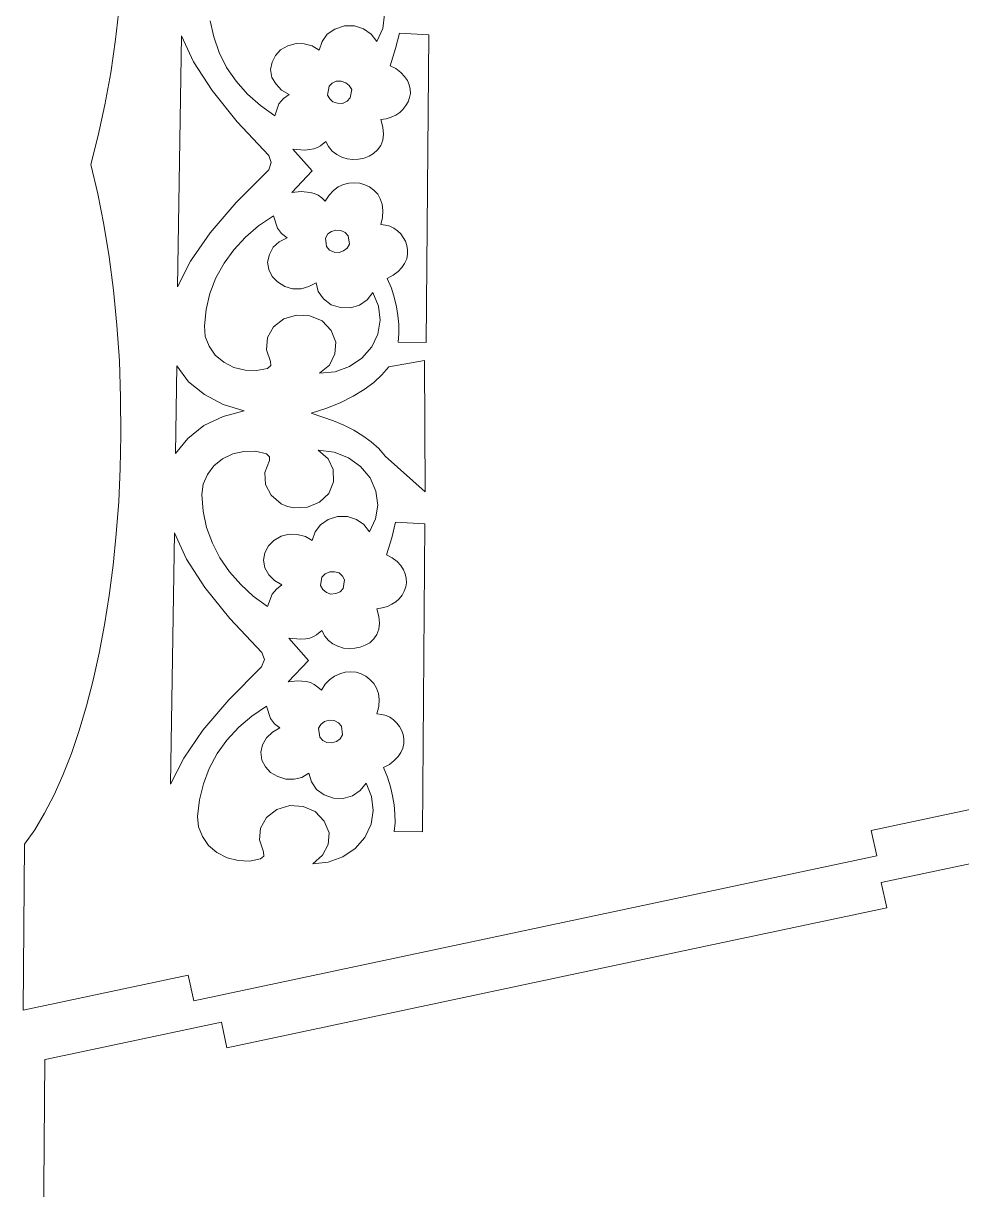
# Model space of a CAD drawing. Header units: inches. Extents: x -2.95 to 3.29, y -5.05 to 4.57.
# Drawn here: x 0.279 to 1.784, y 1.548 to 3.419 of the extents above; entities that cross this region are included whole.
import ezdxf

# ---------------------------------------------------------------- set-up
doc = ezdxf.new("R2010")
doc.units = ezdxf.units.IN
doc.header["$MEASUREMENT"] = 0
doc.layers.add('Katman 1', color=7, linetype='Continuous')

msp = doc.modelspace()

# ---------------------------------------------------------------- linework, layer by layer
at = {"layer": 'Katman 1', "color": 250, "lineweight": 9}
for points in [[(0.4269, 3.3931), (0.4269, 3.3931), (0.433, 3.4487), (0.433, 3.4487)], [(0.8584, 3.4328), (0.8584, 3.4328), (0.8555, 3.4107), (0.8555, 3.4107)], [(0.5845, 3.3975), (0.5845, 3.3975), (0.5787, 3.4227), (0.5787, 3.4227)], [(0.7788, 3.4096), (0.7788, 3.4096), (0.7665, 3.4017), (0.7665, 3.4017)], [(0.7942, 3.4151), (0.7942, 3.4151), (0.7788, 3.4096), (0.7788, 3.4096)], [(0.8103, 3.415), (0.8103, 3.415), (0.7942, 3.4151), (0.7942, 3.4151)], [(0.8246, 3.4099), (0.8246, 3.4099), (0.8103, 3.415), (0.8103, 3.415)], [(0.8368, 3.4014), (0.8368, 3.4014), (0.8246, 3.4099), (0.8246, 3.4099)], [(0.8555, 3.4107), (0.8555, 3.4107), (0.8458, 3.3895), (0.8458, 3.3895)], [(0.4191, 3.3396), (0.4191, 3.3396), (0.4269, 3.3931), (0.4269, 3.3931)], [(0.5264, 2.9962), (0.5264, 2.9962), (0.5327, 3.3986), (0.5327, 3.3986)], [(0.5327, 3.3986), (0.5327, 3.3986), (0.5519, 3.3571), (0.5519, 3.3571)], [(0.593, 3.3722), (0.593, 3.3722), (0.5845, 3.3975), (0.5845, 3.3975)], [(0.7167, 3.3866), (0.7167, 3.3866), (0.7033, 3.3829), (0.7033, 3.3829)], [(0.7296, 3.3858), (0.7296, 3.3858), (0.7167, 3.3866), (0.7167, 3.3866)], [(0.7584, 3.3898), (0.7584, 3.3898), (0.7537, 3.3759), (0.7537, 3.3759)], [(0.7665, 3.4017), (0.7665, 3.4017), (0.7584, 3.3898), (0.7584, 3.3898)], [(0.8458, 3.3895), (0.8458, 3.3895), (0.8368, 3.4014), (0.8368, 3.4014)], [(0.8823, 3.4032), (0.8823, 3.4032), (0.8762, 3.3784), (0.8762, 3.3784)], [(0.9292, 3.4007), (0.9292, 3.4007), (0.8823, 3.4032), (0.8823, 3.4032)], [(0.9253, 2.9069), (0.9253, 2.9069), (0.9292, 3.4007), (0.9292, 3.4007)], [(0.6051, 3.3483), (0.6051, 3.3483), (0.593, 3.3722), (0.593, 3.3722)], [(0.6917, 3.3764), (0.6917, 3.3764), (0.6833, 3.3673), (0.6833, 3.3673)], [(0.7033, 3.3829), (0.7033, 3.3829), (0.6917, 3.3764), (0.6917, 3.3764)], [(0.7422, 3.3826), (0.7422, 3.3826), (0.7296, 3.3858), (0.7296, 3.3858)], [(0.7537, 3.3759), (0.7537, 3.3759), (0.7422, 3.3826), (0.7422, 3.3826)], [(0.8762, 3.3784), (0.8762, 3.3784), (0.8676, 3.3508), (0.8676, 3.3508)], [(0.5519, 3.3571), (0.5519, 3.3571), (0.5817, 3.3114), (0.5817, 3.3114)], [(0.6779, 3.3565), (0.6779, 3.3565), (0.6754, 3.3446), (0.6754, 3.3446)], [(0.6833, 3.3673), (0.6833, 3.3673), (0.6779, 3.3565), (0.6779, 3.3565)], [(0.8676, 3.3508), (0.8676, 3.3508), (0.8767, 3.3462), (0.8767, 3.3462)], [(0.4097, 3.2879), (0.4097, 3.2879), (0.4191, 3.3396), (0.4191, 3.3396)], [(0.6203, 3.3262), (0.6203, 3.3262), (0.6051, 3.3483), (0.6051, 3.3483)], [(0.6754, 3.3446), (0.6754, 3.3446), (0.6777, 3.332), (0.6777, 3.332)], [(0.6777, 3.332), (0.6777, 3.332), (0.6843, 3.3211), (0.6843, 3.3211)], [(0.8767, 3.3462), (0.8767, 3.3462), (0.8846, 3.3402), (0.8846, 3.3402)], [(0.8846, 3.3402), (0.8846, 3.3402), (0.8905, 3.3338), (0.8905, 3.3338)], [(0.8905, 3.3338), (0.8905, 3.3338), (0.895, 3.3272), (0.895, 3.3272)], [(0.5817, 3.3114), (0.5817, 3.3114), (0.6219, 3.2611), (0.6219, 3.2611)], [(0.6383, 3.3053), (0.6383, 3.3053), (0.6203, 3.3262), (0.6203, 3.3262)], [(0.6843, 3.3211), (0.6843, 3.3211), (0.6933, 3.3116), (0.6933, 3.3116)], [(0.6933, 3.3116), (0.6933, 3.3116), (0.7052, 3.3048), (0.7052, 3.3048)], [(0.7671, 3.3036), (0.7671, 3.3036), (0.7693, 3.318), (0.7693, 3.318)], [(0.7693, 3.318), (0.7693, 3.318), (0.7743, 3.3229), (0.7743, 3.3229)], [(0.7743, 3.3229), (0.7743, 3.3229), (0.7809, 3.3259), (0.7809, 3.3259)], [(0.7809, 3.3259), (0.7809, 3.3259), (0.789, 3.3259), (0.789, 3.3259)], [(0.789, 3.3259), (0.789, 3.3259), (0.7963, 3.3237), (0.7963, 3.3237)], [(0.7963, 3.3237), (0.7963, 3.3237), (0.8019, 3.3191), (0.8019, 3.3191)], [(0.8019, 3.3191), (0.8019, 3.3191), (0.8057, 3.3128), (0.8057, 3.3128)], [(0.8057, 3.3128), (0.8057, 3.3128), (0.8035, 3.2995), (0.8035, 3.2995)], [(0.895, 3.3272), (0.895, 3.3272), (0.8978, 3.3205), (0.8978, 3.3205)], [(0.8978, 3.3205), (0.8978, 3.3205), (0.8995, 3.3135), (0.8995, 3.3135)], [(0.8995, 3.3135), (0.8995, 3.3135), (0.8998, 3.3064), (0.8998, 3.3064)], [(0.6595, 3.287), (0.6595, 3.287), (0.6383, 3.3053), (0.6383, 3.3053)], [(0.6964, 3.2982), (0.6964, 3.2982), (0.689, 3.2899), (0.689, 3.2899)], [(0.7052, 3.3048), (0.7052, 3.3048), (0.6964, 3.2982), (0.6964, 3.2982)], [(0.7706, 3.2977), (0.7706, 3.2977), (0.7671, 3.3036), (0.7671, 3.3036)], [(0.7754, 3.2928), (0.7754, 3.2928), (0.7706, 3.2977), (0.7706, 3.2977)], [(0.7831, 3.2906), (0.7831, 3.2906), (0.7754, 3.2928), (0.7754, 3.2928)], [(0.7982, 3.294), (0.7982, 3.294), (0.7911, 3.2905), (0.7911, 3.2905)], [(0.8035, 3.2995), (0.8035, 3.2995), (0.7982, 3.294), (0.7982, 3.294)], [(0.8962, 3.2929), (0.8962, 3.2929), (0.8926, 3.2869), (0.8926, 3.2869)], [(0.8987, 3.2998), (0.8987, 3.2998), (0.8962, 3.2929), (0.8962, 3.2929)], [(0.8998, 3.3064), (0.8998, 3.3064), (0.8987, 3.2998), (0.8987, 3.2998)], [(0.3991, 3.239), (0.3991, 3.239), (0.4097, 3.2879), (0.4097, 3.2879)], [(0.6822, 3.2707), (0.6822, 3.2707), (0.6595, 3.287), (0.6595, 3.287)], [(0.689, 3.2899), (0.689, 3.2899), (0.6822, 3.2707), (0.6822, 3.2707)], [(0.7911, 3.2905), (0.7911, 3.2905), (0.7831, 3.2906), (0.7831, 3.2906)], [(0.8828, 3.2758), (0.8828, 3.2758), (0.8764, 3.2717), (0.8764, 3.2717)], [(0.888, 3.2806), (0.888, 3.2806), (0.8828, 3.2758), (0.8828, 3.2758)], [(0.8926, 3.2869), (0.8926, 3.2869), (0.888, 3.2806), (0.888, 3.2806)], [(0.6219, 3.2611), (0.6219, 3.2611), (0.6729, 3.2071), (0.6729, 3.2071)], [(0.861, 3.2658), (0.861, 3.2658), (0.8522, 3.2645), (0.8522, 3.2645)], [(0.8522, 3.2645), (0.8522, 3.2645), (0.8556, 3.2522), (0.8556, 3.2522)], [(0.869, 3.2682), (0.869, 3.2682), (0.861, 3.2658), (0.861, 3.2658)], [(0.8764, 3.2717), (0.8764, 3.2717), (0.869, 3.2682), (0.869, 3.2682)], [(0.3872, 3.1922), (0.3872, 3.1922), (0.3991, 3.239), (0.3991, 3.239)], [(0.8566, 3.2413), (0.8566, 3.2413), (0.8554, 3.2315), (0.8554, 3.2315)], [(0.8556, 3.2522), (0.8556, 3.2522), (0.8566, 3.2413), (0.8566, 3.2413)], [(0.7507, 3.2198), (0.7507, 3.2198), (0.7447, 3.2174), (0.7447, 3.2174)], [(0.7556, 3.2226), (0.7556, 3.2226), (0.7507, 3.2198), (0.7507, 3.2198)], [(0.7641, 3.2295), (0.7641, 3.2295), (0.7556, 3.2226), (0.7556, 3.2226)], [(0.7686, 3.2211), (0.7686, 3.2211), (0.7641, 3.2295), (0.7641, 3.2295)], [(0.7745, 3.2136), (0.7745, 3.2136), (0.7686, 3.2211), (0.7686, 3.2211)], [(0.8522, 3.2232), (0.8522, 3.2232), (0.8473, 3.2162), (0.8473, 3.2162)], [(0.8554, 3.2315), (0.8554, 3.2315), (0.8522, 3.2232), (0.8522, 3.2232)], [(0.6729, 3.2071), (0.6729, 3.2071), (0.6767, 3.1955), (0.6767, 3.1955)], [(0.7304, 3.2157), (0.7304, 3.2157), (0.7111, 3.2173), (0.7111, 3.2173)], [(0.7111, 3.2173), (0.7111, 3.2173), (0.7424, 3.1821), (0.7424, 3.1821)], [(0.7381, 3.2164), (0.7381, 3.2164), (0.7304, 3.2157), (0.7304, 3.2157)], [(0.7447, 3.2174), (0.7447, 3.2174), (0.7381, 3.2164), (0.7381, 3.2164)], [(0.7817, 3.2083), (0.7817, 3.2083), (0.7745, 3.2136), (0.7745, 3.2136)], [(0.7898, 3.2044), (0.7898, 3.2044), (0.7817, 3.2083), (0.7817, 3.2083)], [(0.7985, 3.2015), (0.7985, 3.2015), (0.7898, 3.2044), (0.7898, 3.2044)], [(0.8076, 3.2004), (0.8076, 3.2004), (0.7985, 3.2015), (0.7985, 3.2015)], [(0.8167, 3.2011), (0.8167, 3.2011), (0.8076, 3.2004), (0.8076, 3.2004)], [(0.8255, 3.2027), (0.8255, 3.2027), (0.8167, 3.2011), (0.8167, 3.2011)], [(0.8335, 3.2059), (0.8335, 3.2059), (0.8255, 3.2027), (0.8255, 3.2027)], [(0.8409, 3.21), (0.8409, 3.21), (0.8335, 3.2059), (0.8335, 3.2059)], [(0.8473, 3.2162), (0.8473, 3.2162), (0.8409, 3.21), (0.8409, 3.21)], [(0.3984, 3.1452), (0.3984, 3.1452), (0.3872, 3.1922), (0.3872, 3.1922)], [(0.6727, 3.184), (0.6727, 3.184), (0.6202, 3.1316), (0.6202, 3.1316)], [(0.6767, 3.1955), (0.6767, 3.1955), (0.6727, 3.184), (0.6727, 3.184)], [(0.7424, 3.1821), (0.7424, 3.1821), (0.7099, 3.1473), (0.7099, 3.1473)], [(0.7926, 3.1603), (0.7926, 3.1603), (0.8013, 3.1627), (0.8013, 3.1627)], [(0.8013, 3.1627), (0.8013, 3.1627), (0.8101, 3.1633), (0.8101, 3.1633)], [(0.8101, 3.1633), (0.8101, 3.1633), (0.8189, 3.1626), (0.8189, 3.1626)], [(0.8189, 3.1626), (0.8189, 3.1626), (0.8269, 3.1601), (0.8269, 3.1601)], [(0.4081, 3.0961), (0.4081, 3.0961), (0.3984, 3.1452), (0.3984, 3.1452)], [(0.7099, 3.1473), (0.7099, 3.1473), (0.7249, 3.1489), (0.7249, 3.1489)], [(0.7249, 3.1489), (0.7249, 3.1489), (0.7389, 3.1478), (0.7389, 3.1478)], [(0.7389, 3.1478), (0.7389, 3.1478), (0.7456, 3.146), (0.7456, 3.146)], [(0.7456, 3.146), (0.7456, 3.146), (0.7519, 3.1431), (0.7519, 3.1431)], [(0.7519, 3.1431), (0.7519, 3.1431), (0.7578, 3.1389), (0.7578, 3.1389)], [(0.7633, 3.1339), (0.7633, 3.1339), (0.7694, 3.1434), (0.7694, 3.1434)], [(0.7694, 3.1434), (0.7694, 3.1434), (0.7764, 3.1506), (0.7764, 3.1506)], [(0.7764, 3.1506), (0.7764, 3.1506), (0.7842, 3.1565), (0.7842, 3.1565)], [(0.7842, 3.1565), (0.7842, 3.1565), (0.7926, 3.1603), (0.7926, 3.1603)], [(0.8269, 3.1601), (0.8269, 3.1601), (0.8345, 3.1565), (0.8345, 3.1565)], [(0.8345, 3.1565), (0.8345, 3.1565), (0.8412, 3.1512), (0.8412, 3.1512)], [(0.8412, 3.1512), (0.8412, 3.1512), (0.8474, 3.1448), (0.8474, 3.1448)], [(0.8474, 3.1448), (0.8474, 3.1448), (0.8515, 3.1375), (0.8515, 3.1375)], [(0.6202, 3.1316), (0.6202, 3.1316), (0.5785, 3.0826), (0.5785, 3.0826)], [(0.7578, 3.1389), (0.7578, 3.1389), (0.7633, 3.1339), (0.7633, 3.1339)], [(0.8515, 3.1375), (0.8515, 3.1375), (0.8546, 3.1287), (0.8546, 3.1287)], [(0.8546, 3.1287), (0.8546, 3.1287), (0.8559, 3.1189), (0.8559, 3.1189)], [(0.6801, 3.1101), (0.6801, 3.1101), (0.6563, 3.0942), (0.6563, 3.0942)], [(0.6867, 3.0904), (0.6867, 3.0904), (0.6801, 3.1101), (0.6801, 3.1101)], [(0.8551, 3.1077), (0.8551, 3.1077), (0.8523, 3.0962), (0.8523, 3.0962)], [(0.8559, 3.1189), (0.8559, 3.1189), (0.8551, 3.1077), (0.8551, 3.1077)], [(0.4168, 3.0443), (0.4168, 3.0443), (0.4081, 3.0961), (0.4081, 3.0961)], [(0.6563, 3.0942), (0.6563, 3.0942), (0.6351, 3.0761), (0.6351, 3.0761)], [(0.6929, 3.0817), (0.6929, 3.0817), (0.6867, 3.0904), (0.6867, 3.0904)], [(0.7805, 3.0872), (0.7805, 3.0872), (0.7734, 3.0852), (0.7734, 3.0852)], [(0.7885, 3.0868), (0.7885, 3.0868), (0.7805, 3.0872), (0.7805, 3.0872)], [(0.8523, 3.0962), (0.8523, 3.0962), (0.86, 3.095), (0.86, 3.095)], [(0.86, 3.095), (0.86, 3.095), (0.867, 3.0936), (0.867, 3.0936)], [(0.867, 3.0936), (0.867, 3.0936), (0.8733, 3.0904), (0.8733, 3.0904)], [(0.8733, 3.0904), (0.8733, 3.0904), (0.8791, 3.0861), (0.8791, 3.0861)], [(0.5785, 3.0826), (0.5785, 3.0826), (0.5473, 3.0376), (0.5473, 3.0376)], [(0.6351, 3.0761), (0.6351, 3.0761), (0.6168, 3.0556), (0.6168, 3.0556)], [(0.6798, 3.0597), (0.6798, 3.0597), (0.6893, 3.0684), (0.6893, 3.0684)], [(0.6893, 3.0684), (0.6893, 3.0684), (0.702, 3.0749), (0.702, 3.0749)], [(0.702, 3.0749), (0.702, 3.0749), (0.6929, 3.0817), (0.6929, 3.0817)], [(0.7675, 3.0811), (0.7675, 3.0811), (0.7639, 3.0744), (0.7639, 3.0744)], [(0.7639, 3.0744), (0.7639, 3.0744), (0.7652, 3.0611), (0.7652, 3.0611)], [(0.7734, 3.0852), (0.7734, 3.0852), (0.7675, 3.0811), (0.7675, 3.0811)], [(0.7951, 3.0836), (0.7951, 3.0836), (0.7885, 3.0868), (0.7885, 3.0868)], [(0.8, 3.0783), (0.8, 3.0783), (0.7951, 3.0836), (0.7951, 3.0836)], [(0.8023, 3.0647), (0.8023, 3.0647), (0.8, 3.0783), (0.8, 3.0783)], [(0.8791, 3.0861), (0.8791, 3.0861), (0.8844, 3.0812), (0.8844, 3.0812)], [(0.8844, 3.0812), (0.8844, 3.0812), (0.8885, 3.0756), (0.8885, 3.0756)], [(0.8885, 3.0756), (0.8885, 3.0756), (0.892, 3.0696), (0.892, 3.0696)], [(0.892, 3.0696), (0.892, 3.0696), (0.8944, 3.0626), (0.8944, 3.0626)], [(0.6168, 3.0556), (0.6168, 3.0556), (0.6012, 3.0341), (0.6012, 3.0341)], [(0.6741, 3.0482), (0.6741, 3.0482), (0.6798, 3.0597), (0.6798, 3.0597)], [(0.7652, 3.0611), (0.7652, 3.0611), (0.7701, 3.0552), (0.7701, 3.0552)], [(0.7701, 3.0552), (0.7701, 3.0552), (0.7774, 3.0519), (0.7774, 3.0519)], [(0.7774, 3.0519), (0.7774, 3.0519), (0.7854, 3.0512), (0.7854, 3.0512)], [(0.7854, 3.0512), (0.7854, 3.0512), (0.7928, 3.0539), (0.7928, 3.0539)], [(0.7928, 3.0539), (0.7928, 3.0539), (0.7984, 3.0581), (0.7984, 3.0581)], [(0.7984, 3.0581), (0.7984, 3.0581), (0.8023, 3.0647), (0.8023, 3.0647)], [(0.8944, 3.0626), (0.8944, 3.0626), (0.8954, 3.0556), (0.8954, 3.0556)], [(0.8954, 3.0556), (0.8954, 3.0556), (0.8953, 3.0486), (0.8953, 3.0486)], [(0.4238, 2.9907), (0.4238, 2.9907), (0.4168, 3.0443), (0.4168, 3.0443)], [(0.5473, 3.0376), (0.5473, 3.0376), (0.5264, 2.9962), (0.5264, 2.9962)], [(0.6012, 3.0341), (0.6012, 3.0341), (0.5877, 3.0107), (0.5877, 3.0107)], [(0.6709, 3.036), (0.6709, 3.036), (0.6741, 3.0482), (0.6741, 3.0482)], [(0.6729, 3.0241), (0.6729, 3.0241), (0.6709, 3.036), (0.6709, 3.036)], [(0.8906, 3.0339), (0.8906, 3.0339), (0.8864, 3.0273), (0.8864, 3.0273)], [(0.8939, 3.0409), (0.8939, 3.0409), (0.8906, 3.0339), (0.8906, 3.0339)], [(0.8953, 3.0486), (0.8953, 3.0486), (0.8939, 3.0409), (0.8939, 3.0409)], [(0.678, 3.0128), (0.678, 3.0128), (0.6729, 3.0241), (0.6729, 3.0241)], [(0.6867, 3.004), (0.6867, 3.004), (0.678, 3.0128), (0.678, 3.0128)], [(0.8723, 3.0151), (0.8723, 3.0151), (0.8628, 3.0096), (0.8628, 3.0096)], [(0.8801, 3.021), (0.8801, 3.021), (0.8723, 3.0151), (0.8723, 3.0151)], [(0.8864, 3.0273), (0.8864, 3.0273), (0.8801, 3.021), (0.8801, 3.021)], [(0.5877, 3.0107), (0.5877, 3.0107), (0.5781, 2.9856), (0.5781, 2.9856)], [(0.6982, 2.9969), (0.6982, 2.9969), (0.6867, 3.004), (0.6867, 3.004)], [(0.7108, 2.9929), (0.7108, 2.9929), (0.6982, 2.9969), (0.6982, 2.9969)], [(0.737, 2.9966), (0.737, 2.9966), (0.7245, 2.9928), (0.7245, 2.9928)], [(0.7487, 3.0028), (0.7487, 3.0028), (0.737, 2.9966), (0.737, 2.9966)], [(0.752, 2.9888), (0.752, 2.9888), (0.7487, 3.0028), (0.7487, 3.0028)], [(0.8628, 3.0096), (0.8628, 3.0096), (0.8693, 2.9942), (0.8693, 2.9942)], [(0.8693, 2.9942), (0.8693, 2.9942), (0.8741, 2.9794), (0.8741, 2.9794)], [(0.429, 2.935), (0.429, 2.935), (0.4238, 2.9907), (0.4238, 2.9907)], [(0.5781, 2.9856), (0.5781, 2.9856), (0.5723, 2.9601), (0.5723, 2.9601)], [(0.7245, 2.9928), (0.7245, 2.9928), (0.7108, 2.9929), (0.7108, 2.9929)], [(0.7607, 2.9772), (0.7607, 2.9772), (0.752, 2.9888), (0.752, 2.9888)], [(0.7729, 2.9676), (0.7729, 2.9676), (0.7607, 2.9772), (0.7607, 2.9772)], [(0.8307, 2.9752), (0.8307, 2.9752), (0.8184, 2.9669), (0.8184, 2.9669)], [(0.8395, 2.9871), (0.8395, 2.9871), (0.8307, 2.9752), (0.8307, 2.9752)], [(0.8488, 2.9653), (0.8488, 2.9653), (0.8395, 2.9871), (0.8395, 2.9871)], [(0.8741, 2.9794), (0.8741, 2.9794), (0.8775, 2.9643), (0.8775, 2.9643)], [(0.5723, 2.9601), (0.5723, 2.9601), (0.5696, 2.9335), (0.5696, 2.9335)], [(0.7875, 2.963), (0.7875, 2.963), (0.7729, 2.9676), (0.7729, 2.9676)], [(0.8036, 2.9628), (0.8036, 2.9628), (0.7875, 2.963), (0.7875, 2.963)], [(0.8184, 2.9669), (0.8184, 2.9669), (0.8036, 2.9628), (0.8036, 2.9628)], [(0.8514, 2.9429), (0.8514, 2.9429), (0.8488, 2.9653), (0.8488, 2.9653)], [(0.8775, 2.9643), (0.8775, 2.9643), (0.8798, 2.95), (0.8798, 2.95)], [(0.6802, 2.9319), (0.6802, 2.9319), (0.6971, 2.9448), (0.6971, 2.9448)], [(0.6971, 2.9448), (0.6971, 2.9448), (0.7174, 2.9509), (0.7174, 2.9509)], [(0.7174, 2.9509), (0.7174, 2.9509), (0.7388, 2.9497), (0.7388, 2.9497)], [(0.7388, 2.9497), (0.7388, 2.9497), (0.7583, 2.9415), (0.7583, 2.9415)], [(0.7583, 2.9415), (0.7583, 2.9415), (0.7726, 2.9263), (0.7726, 2.9263)], [(0.8478, 2.9205), (0.8478, 2.9205), (0.8514, 2.9429), (0.8514, 2.9429)], [(0.8798, 2.95), (0.8798, 2.95), (0.8811, 2.9356), (0.8811, 2.9356)], [(0.433, 2.8775), (0.433, 2.8775), (0.429, 2.935), (0.429, 2.935)], [(0.5696, 2.9335), (0.5696, 2.9335), (0.5709, 2.9167), (0.5709, 2.9167)], [(0.6706, 2.9149), (0.6706, 2.9149), (0.6802, 2.9319), (0.6802, 2.9319)], [(0.7726, 2.9263), (0.7726, 2.9263), (0.7801, 2.9077), (0.7801, 2.9077)], [(0.8381, 2.8999), (0.8381, 2.8999), (0.8478, 2.9205), (0.8478, 2.9205)], [(0.8814, 2.9213), (0.8814, 2.9213), (0.8802, 2.9073), (0.8802, 2.9073)], [(0.8811, 2.9356), (0.8811, 2.9356), (0.8814, 2.9213), (0.8814, 2.9213)], [(0.5709, 2.9167), (0.5709, 2.9167), (0.5771, 2.9009), (0.5771, 2.9009)], [(0.5771, 2.9009), (0.5771, 2.9009), (0.5868, 2.8868), (0.5868, 2.8868)], [(0.6691, 2.8953), (0.6691, 2.8953), (0.6706, 2.9149), (0.6706, 2.9149)], [(0.7801, 2.9077), (0.7801, 2.9077), (0.7789, 2.8885), (0.7789, 2.8885)], [(0.8219, 2.8819), (0.8219, 2.8819), (0.8381, 2.8999), (0.8381, 2.8999)], [(0.8802, 2.9073), (0.8802, 2.9073), (0.9253, 2.9069), (0.9253, 2.9069)], [(0.5868, 2.8868), (0.5868, 2.8868), (0.6007, 2.8752), (0.6007, 2.8752)], [(0.6756, 2.8764), (0.6756, 2.8764), (0.6691, 2.8953), (0.6691, 2.8953)], [(0.7789, 2.8885), (0.7789, 2.8885), (0.7703, 2.8707), (0.7703, 2.8707)], [(0.8022, 2.8684), (0.8022, 2.8684), (0.8219, 2.8819), (0.8219, 2.8819)], [(0.435, 2.8187), (0.435, 2.8187), (0.433, 2.8775), (0.433, 2.8775)], [(0.5229, 2.7288), (0.5229, 2.7288), (0.525, 2.8695), (0.525, 2.8695)], [(0.525, 2.8695), (0.525, 2.8695), (0.5437, 2.8441), (0.5437, 2.8441)], [(0.6007, 2.8752), (0.6007, 2.8752), (0.6167, 2.8667), (0.6167, 2.8667)], [(0.6167, 2.8667), (0.6167, 2.8667), (0.6349, 2.8623), (0.6349, 2.8623)], [(0.653, 2.8618), (0.653, 2.8618), (0.6709, 2.8652), (0.6709, 2.8652)], [(0.6709, 2.8652), (0.6709, 2.8652), (0.6762, 2.87), (0.6762, 2.87)], [(0.6762, 2.87), (0.6762, 2.87), (0.6756, 2.8764), (0.6756, 2.8764)], [(0.7703, 2.8707), (0.7703, 2.8707), (0.7542, 2.8575), (0.7542, 2.8575)], [(0.7794, 2.8601), (0.7794, 2.8601), (0.8022, 2.8684), (0.8022, 2.8684)], [(0.8652, 2.8679), (0.8652, 2.8679), (0.8543, 2.855), (0.8543, 2.855)], [(0.9223, 2.8779), (0.9223, 2.8779), (0.8652, 2.8679), (0.8652, 2.8679)], [(0.9234, 2.6672), (0.9234, 2.6672), (0.9223, 2.8779), (0.9223, 2.8779)], [(0.5437, 2.8441), (0.5437, 2.8441), (0.5698, 2.8236), (0.5698, 2.8236)], [(0.6349, 2.8623), (0.6349, 2.8623), (0.653, 2.8618), (0.653, 2.8618)], [(0.7542, 2.8575), (0.7542, 2.8575), (0.7794, 2.8601), (0.7794, 2.8601)], [(0.8543, 2.855), (0.8543, 2.855), (0.8412, 2.8428), (0.8412, 2.8428)], [(0.8257, 2.8314), (0.8257, 2.8314), (0.8081, 2.8207), (0.8081, 2.8207)], [(0.8412, 2.8428), (0.8412, 2.8428), (0.8257, 2.8314), (0.8257, 2.8314)], [(0.4356, 2.7585), (0.4356, 2.7585), (0.435, 2.8187), (0.435, 2.8187)], [(0.5698, 2.8236), (0.5698, 2.8236), (0.5994, 2.8077), (0.5994, 2.8077)], [(0.5994, 2.8077), (0.5994, 2.8077), (0.6333, 2.7976), (0.6333, 2.7976)], [(0.7881, 2.8107), (0.7881, 2.8107), (0.7656, 2.8018), (0.7656, 2.8018)], [(0.8081, 2.8207), (0.8081, 2.8207), (0.7881, 2.8107), (0.7881, 2.8107)], [(0.5993, 2.788), (0.5993, 2.788), (0.5684, 2.7736), (0.5684, 2.7736)], [(0.6333, 2.7976), (0.6333, 2.7976), (0.5993, 2.788), (0.5993, 2.788)], [(0.7656, 2.8018), (0.7656, 2.8018), (0.7407, 2.7936), (0.7407, 2.7936)], [(0.7407, 2.7936), (0.7407, 2.7936), (0.7767, 2.7814), (0.7767, 2.7814)], [(0.5684, 2.7736), (0.5684, 2.7736), (0.543, 2.7531), (0.543, 2.7531)], [(0.7767, 2.7814), (0.7767, 2.7814), (0.7931, 2.7743), (0.7931, 2.7743)], [(0.7931, 2.7743), (0.7931, 2.7743), (0.8091, 2.7661), (0.8091, 2.7661)], [(0.4345, 2.7046), (0.4345, 2.7046), (0.4356, 2.7585), (0.4356, 2.7585)], [(0.543, 2.7531), (0.543, 2.7531), (0.5229, 2.7288), (0.5229, 2.7288)], [(0.8091, 2.7661), (0.8091, 2.7661), (0.8237, 2.7572), (0.8237, 2.7572)], [(0.8237, 2.7572), (0.8237, 2.7572), (0.8369, 2.7477), (0.8369, 2.7477)], [(0.6149, 2.7281), (0.6149, 2.7281), (0.6328, 2.7321), (0.6328, 2.7321)], [(0.6328, 2.7321), (0.6328, 2.7321), (0.6513, 2.7327), (0.6513, 2.7327)], [(0.6513, 2.7327), (0.6513, 2.7327), (0.6692, 2.7284), (0.6692, 2.7284)], [(0.7521, 2.7343), (0.7521, 2.7343), (0.7777, 2.731), (0.7777, 2.731)], [(0.7681, 2.7202), (0.7681, 2.7202), (0.7521, 2.7343), (0.7521, 2.7343)], [(0.8369, 2.7477), (0.8369, 2.7477), (0.8491, 2.7367), (0.8491, 2.7367)], [(0.8491, 2.7367), (0.8491, 2.7367), (0.8592, 2.7248), (0.8592, 2.7248)], [(0.5847, 2.709), (0.5847, 2.709), (0.5987, 2.7205), (0.5987, 2.7205)], [(0.5987, 2.7205), (0.5987, 2.7205), (0.6149, 2.7281), (0.6149, 2.7281)], [(0.6736, 2.7175), (0.6736, 2.7175), (0.6661, 2.6986), (0.6661, 2.6986)], [(0.6692, 2.7284), (0.6692, 2.7284), (0.6737, 2.7238), (0.6737, 2.7238)], [(0.6737, 2.7238), (0.6737, 2.7238), (0.6736, 2.7175), (0.6736, 2.7175)], [(0.7761, 2.703), (0.7761, 2.703), (0.7681, 2.7202), (0.7681, 2.7202)], [(0.7777, 2.731), (0.7777, 2.731), (0.8004, 2.722), (0.8004, 2.722)], [(0.8004, 2.722), (0.8004, 2.722), (0.8198, 2.7079), (0.8198, 2.7079)], [(0.8592, 2.7248), (0.8592, 2.7248), (0.9234, 2.6672), (0.9234, 2.6672)], [(0.4319, 2.6518), (0.4319, 2.6518), (0.4345, 2.7046), (0.4345, 2.7046)], [(0.5676, 2.6795), (0.5676, 2.6795), (0.5744, 2.6951), (0.5744, 2.6951)], [(0.5744, 2.6951), (0.5744, 2.6951), (0.5847, 2.709), (0.5847, 2.709)], [(0.6661, 2.6986), (0.6661, 2.6986), (0.6674, 2.6794), (0.6674, 2.6794)], [(0.7766, 2.6834), (0.7766, 2.6834), (0.7761, 2.703), (0.7761, 2.703)], [(0.8198, 2.7079), (0.8198, 2.7079), (0.8351, 2.6896), (0.8351, 2.6896)], [(0.5654, 2.663), (0.5654, 2.663), (0.5676, 2.6795), (0.5676, 2.6795)], [(0.6674, 2.6794), (0.6674, 2.6794), (0.6766, 2.6621), (0.6766, 2.6621)], [(0.7691, 2.6649), (0.7691, 2.6649), (0.7766, 2.6834), (0.7766, 2.6834)], [(0.8351, 2.6896), (0.8351, 2.6896), (0.8444, 2.6685), (0.8444, 2.6685)], [(0.5673, 2.6364), (0.5673, 2.6364), (0.5654, 2.663), (0.5654, 2.663)], [(0.6766, 2.6621), (0.6766, 2.6621), (0.6927, 2.6484), (0.6927, 2.6484)], [(0.7539, 2.6507), (0.7539, 2.6507), (0.7691, 2.6649), (0.7691, 2.6649)], [(0.8444, 2.6685), (0.8444, 2.6685), (0.8477, 2.6461), (0.8477, 2.6461)], [(0.428, 2.6), (0.428, 2.6), (0.4319, 2.6518), (0.4319, 2.6518)], [(0.6927, 2.6484), (0.6927, 2.6484), (0.7028, 2.6441), (0.7028, 2.6441)], [(0.7028, 2.6441), (0.7028, 2.6441), (0.7136, 2.6419), (0.7136, 2.6419)], [(0.7136, 2.6419), (0.7136, 2.6419), (0.7346, 2.6428), (0.7346, 2.6428)], [(0.7346, 2.6428), (0.7346, 2.6428), (0.7539, 2.6507), (0.7539, 2.6507)], [(0.8477, 2.6461), (0.8477, 2.6461), (0.844, 2.6241), (0.844, 2.6241)], [(0.573, 2.6101), (0.573, 2.6101), (0.5673, 2.6364), (0.5673, 2.6364)], [(0.7681, 2.6233), (0.7681, 2.6233), (0.7558, 2.6147), (0.7558, 2.6147)], [(0.7828, 2.6277), (0.7828, 2.6277), (0.7681, 2.6233), (0.7681, 2.6233)], [(0.7989, 2.6276), (0.7989, 2.6276), (0.7828, 2.6277), (0.7828, 2.6277)], [(0.8132, 2.6233), (0.8132, 2.6233), (0.7989, 2.6276), (0.7989, 2.6276)], [(0.8254, 2.6151), (0.8254, 2.6151), (0.8132, 2.6233), (0.8132, 2.6233)], [(0.844, 2.6241), (0.844, 2.6241), (0.8344, 2.6032), (0.8344, 2.6032)], [(0.5152, 2.1986), (0.5152, 2.1986), (0.5212, 2.6014), (0.5212, 2.6014)], [(0.5212, 2.6014), (0.5212, 2.6014), (0.5405, 2.5596), (0.5405, 2.5596)], [(0.5823, 2.5852), (0.5823, 2.5852), (0.573, 2.6101), (0.573, 2.6101)], [(0.7469, 2.6031), (0.7469, 2.6031), (0.7422, 2.5892), (0.7422, 2.5892)], [(0.7558, 2.6147), (0.7558, 2.6147), (0.7469, 2.6031), (0.7469, 2.6031)], [(0.8344, 2.6032), (0.8344, 2.6032), (0.8254, 2.6151), (0.8254, 2.6151)], [(0.8762, 2.6186), (0.8762, 2.6186), (0.87, 2.5938), (0.87, 2.5938)], [(0.923, 2.6161), (0.923, 2.6161), (0.8762, 2.6186), (0.8762, 2.6186)], [(0.9192, 2.1223), (0.9192, 2.1223), (0.923, 2.6161), (0.923, 2.6161)], [(0.4228, 2.55), (0.4228, 2.55), (0.428, 2.6), (0.428, 2.6)], [(0.5943, 2.5616), (0.5943, 2.5616), (0.5823, 2.5852), (0.5823, 2.5852)], [(0.681, 2.5896), (0.681, 2.5896), (0.6725, 2.5806), (0.6725, 2.5806)], [(0.6923, 2.5962), (0.6923, 2.5962), (0.681, 2.5896), (0.681, 2.5896)], [(0.7053, 2.5993), (0.7053, 2.5993), (0.6923, 2.5962), (0.6923, 2.5962)], [(0.7182, 2.5992), (0.7182, 2.5992), (0.7053, 2.5993), (0.7053, 2.5993)], [(0.7314, 2.5959), (0.7314, 2.5959), (0.7182, 2.5992), (0.7182, 2.5992)], [(0.7422, 2.5892), (0.7422, 2.5892), (0.7314, 2.5959), (0.7314, 2.5959)], [(0.87, 2.5938), (0.87, 2.5938), (0.8614, 2.5662), (0.8614, 2.5662)], [(0.6665, 2.5698), (0.6665, 2.5698), (0.6643, 2.5576), (0.6643, 2.5576)], [(0.6725, 2.5806), (0.6725, 2.5806), (0.6665, 2.5698), (0.6665, 2.5698)], [(0.8614, 2.5662), (0.8614, 2.5662), (0.8705, 2.5616), (0.8705, 2.5616)], [(0.4164, 2.5011), (0.4164, 2.5011), (0.4228, 2.55), (0.4228, 2.55)], [(0.5405, 2.5596), (0.5405, 2.5596), (0.5702, 2.5139), (0.5702, 2.5139)], [(0.6096, 2.5391), (0.6096, 2.5391), (0.5943, 2.5616), (0.5943, 2.5616)], [(0.6643, 2.5576), (0.6643, 2.5576), (0.6663, 2.5457), (0.6663, 2.5457)], [(0.6663, 2.5457), (0.6663, 2.5457), (0.6729, 2.5344), (0.6729, 2.5344)], [(0.8705, 2.5616), (0.8705, 2.5616), (0.8785, 2.5556), (0.8785, 2.5556)], [(0.8785, 2.5556), (0.8785, 2.5556), (0.8844, 2.5492), (0.8844, 2.5492)], [(0.8844, 2.5492), (0.8844, 2.5492), (0.8889, 2.5425), (0.8889, 2.5425)], [(0.6276, 2.5187), (0.6276, 2.5187), (0.6096, 2.5391), (0.6096, 2.5391)], [(0.6729, 2.5344), (0.6729, 2.5344), (0.6819, 2.5252), (0.6819, 2.5252)], [(0.7557, 2.5173), (0.7557, 2.5173), (0.7579, 2.5306), (0.7579, 2.5306)], [(0.7579, 2.5306), (0.7579, 2.5306), (0.7632, 2.5358), (0.7632, 2.5358)], [(0.7632, 2.5358), (0.7632, 2.5358), (0.7705, 2.5389), (0.7705, 2.5389)], [(0.7705, 2.5389), (0.7705, 2.5389), (0.7783, 2.5392), (0.7783, 2.5392)], [(0.7783, 2.5392), (0.7783, 2.5392), (0.7856, 2.5374), (0.7856, 2.5374)], [(0.7856, 2.5374), (0.7856, 2.5374), (0.7908, 2.5324), (0.7908, 2.5324)], [(0.7908, 2.5324), (0.7908, 2.5324), (0.7943, 2.5265), (0.7943, 2.5265)], [(0.7943, 2.5265), (0.7943, 2.5265), (0.792, 2.5121), (0.792, 2.5121)], [(0.8889, 2.5425), (0.8889, 2.5425), (0.8916, 2.5358), (0.8916, 2.5358)], [(0.8916, 2.5358), (0.8916, 2.5358), (0.8933, 2.5288), (0.8933, 2.5288)], [(0.8933, 2.5288), (0.8933, 2.5288), (0.8936, 2.5215), (0.8936, 2.5215)], [(0.5702, 2.5139), (0.5702, 2.5139), (0.6104, 2.4642), (0.6104, 2.4642)], [(0.6478, 2.5), (0.6478, 2.5), (0.6276, 2.5187), (0.6276, 2.5187)], [(0.6849, 2.5112), (0.6849, 2.5112), (0.6782, 2.5033), (0.6782, 2.5033)], [(0.6819, 2.5252), (0.6819, 2.5252), (0.6937, 2.5182), (0.6937, 2.5182)], [(0.6937, 2.5182), (0.6937, 2.5182), (0.6849, 2.5112), (0.6849, 2.5112)], [(0.7595, 2.5107), (0.7595, 2.5107), (0.7557, 2.5173), (0.7557, 2.5173)], [(0.7651, 2.506), (0.7651, 2.506), (0.7595, 2.5107), (0.7595, 2.5107)], [(0.792, 2.5121), (0.792, 2.5121), (0.7871, 2.5069), (0.7871, 2.5069)], [(0.89, 2.5082), (0.89, 2.5082), (0.8865, 2.5019), (0.8865, 2.5019)], [(0.8925, 2.5152), (0.8925, 2.5152), (0.89, 2.5082), (0.89, 2.5082)], [(0.8936, 2.5215), (0.8936, 2.5215), (0.8925, 2.5152), (0.8925, 2.5152)], [(0.4091, 2.4539), (0.4091, 2.4539), (0.4164, 2.5011), (0.4164, 2.5011)], [(0.6707, 2.4834), (0.6707, 2.4834), (0.6478, 2.5), (0.6478, 2.5)], [(0.6782, 2.5033), (0.6782, 2.5033), (0.6707, 2.4834), (0.6707, 2.4834)], [(0.7724, 2.5035), (0.7724, 2.5035), (0.7651, 2.506), (0.7651, 2.506)], [(0.7804, 2.5042), (0.7804, 2.5042), (0.7724, 2.5035), (0.7724, 2.5035)], [(0.7871, 2.5069), (0.7871, 2.5069), (0.7804, 2.5042), (0.7804, 2.5042)], [(0.8766, 2.4912), (0.8766, 2.4912), (0.8702, 2.487), (0.8702, 2.487)], [(0.8819, 2.496), (0.8819, 2.496), (0.8766, 2.4912), (0.8766, 2.4912)], [(0.8865, 2.5019), (0.8865, 2.5019), (0.8819, 2.496), (0.8819, 2.496)], [(0.8548, 2.4812), (0.8548, 2.4812), (0.846, 2.4798), (0.846, 2.4798)], [(0.846, 2.4798), (0.846, 2.4798), (0.8495, 2.4676), (0.8495, 2.4676)], [(0.8629, 2.4836), (0.8629, 2.4836), (0.8548, 2.4812), (0.8548, 2.4812)], [(0.8702, 2.487), (0.8702, 2.487), (0.8629, 2.4836), (0.8629, 2.4836)], [(0.4006, 2.4088), (0.4006, 2.4088), (0.4091, 2.4539), (0.4091, 2.4539)], [(0.6104, 2.4642), (0.6104, 2.4642), (0.6614, 2.4099), (0.6614, 2.4099)], [(0.8504, 2.4567), (0.8504, 2.4567), (0.8493, 2.4469), (0.8493, 2.4469)], [(0.8495, 2.4676), (0.8495, 2.4676), (0.8504, 2.4567), (0.8504, 2.4567)], [(0.7242, 2.4311), (0.7242, 2.4311), (0.705, 2.4327), (0.705, 2.4327)], [(0.705, 2.4327), (0.705, 2.4327), (0.7362, 2.3971), (0.7362, 2.3971)], [(0.7386, 2.4328), (0.7386, 2.4328), (0.7319, 2.4318), (0.7319, 2.4318)], [(0.7445, 2.4352), (0.7445, 2.4352), (0.7386, 2.4328), (0.7386, 2.4328)], [(0.7495, 2.438), (0.7495, 2.438), (0.7445, 2.4352), (0.7445, 2.4352)], [(0.7579, 2.4449), (0.7579, 2.4449), (0.7495, 2.438), (0.7495, 2.438)], [(0.7624, 2.4361), (0.7624, 2.4361), (0.7579, 2.4449), (0.7579, 2.4449)], [(0.7683, 2.429), (0.7683, 2.429), (0.7624, 2.4361), (0.7624, 2.4361)], [(0.8461, 2.4386), (0.8461, 2.4386), (0.8411, 2.4316), (0.8411, 2.4316)], [(0.8493, 2.4469), (0.8493, 2.4469), (0.8461, 2.4386), (0.8461, 2.4386)], [(0.7319, 2.4318), (0.7319, 2.4318), (0.7242, 2.4311), (0.7242, 2.4311)], [(0.7756, 2.4237), (0.7756, 2.4237), (0.7683, 2.429), (0.7683, 2.429)], [(0.7836, 2.4198), (0.7836, 2.4198), (0.7756, 2.4237), (0.7756, 2.4237)], [(0.7923, 2.4169), (0.7923, 2.4169), (0.7836, 2.4198), (0.7836, 2.4198)], [(0.8014, 2.4158), (0.8014, 2.4158), (0.7923, 2.4169), (0.7923, 2.4169)], [(0.8106, 2.4164), (0.8106, 2.4164), (0.8014, 2.4158), (0.8014, 2.4158)], [(0.8193, 2.4181), (0.8193, 2.4181), (0.8106, 2.4164), (0.8106, 2.4164)], [(0.8274, 2.4212), (0.8274, 2.4212), (0.8193, 2.4181), (0.8193, 2.4181)], [(0.8348, 2.4253), (0.8348, 2.4253), (0.8274, 2.4212), (0.8274, 2.4212)], [(0.8411, 2.4316), (0.8411, 2.4316), (0.8348, 2.4253), (0.8348, 2.4253)], [(0.3909, 2.3651), (0.3909, 2.3651), (0.4006, 2.4088), (0.4006, 2.4088)], [(0.6659, 2.3983), (0.6659, 2.3983), (0.6612, 2.3868), (0.6612, 2.3868)], [(0.6614, 2.4099), (0.6614, 2.4099), (0.6659, 2.3983), (0.6659, 2.3983)], [(0.7362, 2.3971), (0.7362, 2.3971), (0.7037, 2.3627), (0.7037, 2.3627)], [(0.6612, 2.3868), (0.6612, 2.3868), (0.6086, 2.3337), (0.6086, 2.3337)], [(0.7865, 2.3757), (0.7865, 2.3757), (0.7952, 2.3781), (0.7952, 2.3781)], [(0.7952, 2.3781), (0.7952, 2.3781), (0.804, 2.3787), (0.804, 2.3787)], [(0.804, 2.3787), (0.804, 2.3787), (0.8127, 2.3779), (0.8127, 2.3779)], [(0.8127, 2.3779), (0.8127, 2.3779), (0.8207, 2.3754), (0.8207, 2.3754)], [(0.38, 2.3239), (0.38, 2.3239), (0.3909, 2.3651), (0.3909, 2.3651)], [(0.7037, 2.3627), (0.7037, 2.3627), (0.7188, 2.3643), (0.7188, 2.3643)], [(0.7188, 2.3643), (0.7188, 2.3643), (0.7328, 2.3632), (0.7328, 2.3632)], [(0.7328, 2.3632), (0.7328, 2.3632), (0.7394, 2.3614), (0.7394, 2.3614)], [(0.7394, 2.3614), (0.7394, 2.3614), (0.7457, 2.3585), (0.7457, 2.3585)], [(0.7457, 2.3585), (0.7457, 2.3585), (0.7516, 2.3543), (0.7516, 2.3543)], [(0.7572, 2.3493), (0.7572, 2.3493), (0.7632, 2.3587), (0.7632, 2.3587)], [(0.7632, 2.3587), (0.7632, 2.3587), (0.7702, 2.366), (0.7702, 2.366)], [(0.7702, 2.366), (0.7702, 2.366), (0.778, 2.3719), (0.778, 2.3719)], [(0.778, 2.3719), (0.778, 2.3719), (0.7865, 2.3757), (0.7865, 2.3757)], [(0.8207, 2.3754), (0.8207, 2.3754), (0.8284, 2.3719), (0.8284, 2.3719)], [(0.8284, 2.3719), (0.8284, 2.3719), (0.835, 2.3665), (0.835, 2.3665)], [(0.835, 2.3665), (0.835, 2.3665), (0.8412, 2.3602), (0.8412, 2.3602)], [(0.8412, 2.3602), (0.8412, 2.3602), (0.8454, 2.3525), (0.8454, 2.3525)], [(0.7516, 2.3543), (0.7516, 2.3543), (0.7572, 2.3493), (0.7572, 2.3493)], [(0.8454, 2.3525), (0.8454, 2.3525), (0.8485, 2.344), (0.8485, 2.344)], [(0.8485, 2.344), (0.8485, 2.344), (0.8498, 2.3342), (0.8498, 2.3342)], [(0.3686, 2.2845), (0.3686, 2.2845), (0.38, 2.3239), (0.38, 2.3239)], [(0.6086, 2.3337), (0.6086, 2.3337), (0.567, 2.285), (0.567, 2.285)], [(0.6688, 2.3234), (0.6688, 2.3234), (0.6456, 2.3075), (0.6456, 2.3075)], [(0.6753, 2.3038), (0.6753, 2.3038), (0.6688, 2.3234), (0.6688, 2.3234)], [(0.849, 2.3231), (0.849, 2.3231), (0.8461, 2.3115), (0.8461, 2.3115)], [(0.8498, 2.3342), (0.8498, 2.3342), (0.849, 2.3231), (0.849, 2.3231)], [(0.6456, 2.3075), (0.6456, 2.3075), (0.6244, 2.2898), (0.6244, 2.2898)], [(0.6818, 2.2953), (0.6818, 2.2953), (0.6753, 2.3038), (0.6753, 2.3038)], [(0.8461, 2.3115), (0.8461, 2.3115), (0.8538, 2.3104), (0.8538, 2.3104)], [(0.8538, 2.3104), (0.8538, 2.3104), (0.8608, 2.3089), (0.8608, 2.3089)], [(0.8608, 2.3089), (0.8608, 2.3089), (0.8671, 2.3058), (0.8671, 2.3058)], [(0.8671, 2.3058), (0.8671, 2.3058), (0.873, 2.3015), (0.873, 2.3015)], [(0.873, 2.3015), (0.873, 2.3015), (0.8782, 2.2966), (0.8782, 2.2966)], [(0.356, 2.2475), (0.356, 2.2475), (0.3686, 2.2845), (0.3686, 2.2845)], [(0.567, 2.285), (0.567, 2.285), (0.5365, 2.2401), (0.5365, 2.2401)], [(0.6244, 2.2898), (0.6244, 2.2898), (0.6053, 2.2693), (0.6053, 2.2693)], [(0.6786, 2.2817), (0.6786, 2.2817), (0.6905, 2.2886), (0.6905, 2.2886)], [(0.6905, 2.2886), (0.6905, 2.2886), (0.6818, 2.2953), (0.6818, 2.2953)], [(0.756, 2.294), (0.756, 2.294), (0.7525, 2.2881), (0.7525, 2.2881)], [(0.7525, 2.2881), (0.7525, 2.2881), (0.7545, 2.2738), (0.7545, 2.2738)], [(0.762, 2.2989), (0.762, 2.2989), (0.756, 2.294), (0.756, 2.294)], [(0.7694, 2.3009), (0.7694, 2.3009), (0.762, 2.2989), (0.762, 2.2989)], [(0.7774, 2.3005), (0.7774, 2.3005), (0.7694, 2.3009), (0.7694, 2.3009)], [(0.7844, 2.297), (0.7844, 2.297), (0.7774, 2.3005), (0.7774, 2.3005)], [(0.7896, 2.2917), (0.7896, 2.2917), (0.7844, 2.297), (0.7844, 2.297)], [(0.7909, 2.2776), (0.7909, 2.2776), (0.7896, 2.2917), (0.7896, 2.2917)], [(0.8782, 2.2966), (0.8782, 2.2966), (0.8824, 2.2909), (0.8824, 2.2909)], [(0.8824, 2.2909), (0.8824, 2.2909), (0.8858, 2.285), (0.8858, 2.285)], [(0.8858, 2.285), (0.8858, 2.285), (0.8882, 2.278), (0.8882, 2.278)], [(0.6053, 2.2693), (0.6053, 2.2693), (0.5898, 2.2477), (0.5898, 2.2477)], [(0.6627, 2.2615), (0.6627, 2.2615), (0.6691, 2.2727), (0.6691, 2.2727)], [(0.6691, 2.2727), (0.6691, 2.2727), (0.6786, 2.2817), (0.6786, 2.2817)], [(0.7545, 2.2738), (0.7545, 2.2738), (0.7593, 2.2688), (0.7593, 2.2688)], [(0.7593, 2.2688), (0.7593, 2.2688), (0.766, 2.2656), (0.766, 2.2656)], [(0.766, 2.2656), (0.766, 2.2656), (0.774, 2.2648), (0.774, 2.2648)], [(0.774, 2.2648), (0.774, 2.2648), (0.7814, 2.2669), (0.7814, 2.2669)], [(0.7814, 2.2669), (0.7814, 2.2669), (0.787, 2.2714), (0.787, 2.2714)], [(0.787, 2.2714), (0.787, 2.2714), (0.7909, 2.2776), (0.7909, 2.2776)], [(0.8891, 2.2639), (0.8891, 2.2639), (0.8877, 2.2563), (0.8877, 2.2563)], [(0.8882, 2.278), (0.8882, 2.278), (0.8892, 2.2709), (0.8892, 2.2709)], [(0.8892, 2.2709), (0.8892, 2.2709), (0.8891, 2.2639), (0.8891, 2.2639)], [(0.3424, 2.2129), (0.3424, 2.2129), (0.356, 2.2475), (0.356, 2.2475)], [(0.5898, 2.2477), (0.5898, 2.2477), (0.577, 2.2237), (0.577, 2.2237)], [(0.6601, 2.2496), (0.6601, 2.2496), (0.6627, 2.2615), (0.6627, 2.2615)], [(0.6618, 2.237), (0.6618, 2.237), (0.6601, 2.2496), (0.6601, 2.2496)], [(0.8845, 2.2493), (0.8845, 2.2493), (0.8802, 2.2427), (0.8802, 2.2427)], [(0.8877, 2.2563), (0.8877, 2.2563), (0.8845, 2.2493), (0.8845, 2.2493)], [(0.5365, 2.2401), (0.5365, 2.2401), (0.5152, 2.1986), (0.5152, 2.1986)], [(0.6673, 2.2261), (0.6673, 2.2261), (0.6618, 2.237), (0.6618, 2.237)], [(0.8661, 2.2302), (0.8661, 2.2302), (0.8566, 2.225), (0.8566, 2.225)], [(0.8739, 2.2364), (0.8739, 2.2364), (0.8661, 2.2302), (0.8661, 2.2302)], [(0.8802, 2.2427), (0.8802, 2.2427), (0.8739, 2.2364), (0.8739, 2.2364)], [(0.3282, 2.1812), (0.3282, 2.1812), (0.3424, 2.2129), (0.3424, 2.2129)], [(0.577, 2.2237), (0.577, 2.2237), (0.5677, 2.1992), (0.5677, 2.1992)], [(0.6753, 2.2173), (0.6753, 2.2173), (0.6673, 2.2261), (0.6673, 2.2261)], [(0.6871, 2.2106), (0.6871, 2.2106), (0.6753, 2.2173), (0.6753, 2.2173)], [(0.7001, 2.2066), (0.7001, 2.2066), (0.6871, 2.2106), (0.6871, 2.2106)], [(0.7256, 2.2092), (0.7256, 2.2092), (0.7134, 2.2065), (0.7134, 2.2065)], [(0.7372, 2.2161), (0.7372, 2.2161), (0.7256, 2.2092), (0.7256, 2.2092)], [(0.7413, 2.2021), (0.7413, 2.2021), (0.7372, 2.2161), (0.7372, 2.2161)], [(0.8566, 2.225), (0.8566, 2.225), (0.8632, 2.2096), (0.8632, 2.2096)], [(0.8632, 2.2096), (0.8632, 2.2096), (0.8679, 2.1944), (0.8679, 2.1944)], [(0.5677, 2.1992), (0.5677, 2.1992), (0.5615, 2.1734), (0.5615, 2.1734)], [(0.7134, 2.2065), (0.7134, 2.2065), (0.7001, 2.2066), (0.7001, 2.2066)], [(0.7493, 2.1902), (0.7493, 2.1902), (0.7413, 2.2021), (0.7413, 2.2021)], [(0.7618, 2.1813), (0.7618, 2.1813), (0.7493, 2.1902), (0.7493, 2.1902)], [(0.8288, 2.2), (0.8288, 2.2), (0.8192, 2.1885), (0.8192, 2.1885)], [(0.8374, 2.1786), (0.8374, 2.1786), (0.8288, 2.2), (0.8288, 2.2)], [(0.8679, 2.1944), (0.8679, 2.1944), (0.8713, 2.1797), (0.8713, 2.1797)], [(0.3129, 2.1519), (0.3129, 2.1519), (0.3282, 2.1812), (0.3282, 2.1812)], [(0.5615, 2.1734), (0.5615, 2.1734), (0.5585, 2.1468), (0.5585, 2.1468)], [(0.7765, 2.1763), (0.7765, 2.1763), (0.7618, 2.1813), (0.7618, 2.1813)], [(0.7922, 2.1755), (0.7922, 2.1755), (0.7765, 2.1763), (0.7765, 2.1763)], [(0.8069, 2.1799), (0.8069, 2.1799), (0.7922, 2.1755), (0.7922, 2.1755)], [(0.8192, 2.1885), (0.8192, 2.1885), (0.8069, 2.1799), (0.8069, 2.1799)], [(0.84, 2.1565), (0.84, 2.1565), (0.8374, 2.1786), (0.8374, 2.1786)], [(0.8713, 2.1797), (0.8713, 2.1797), (0.8737, 2.1654), (0.8737, 2.1654)], [(1.9133, 2.1824), (1.9133, 2.1824), (1.6391, 2.1244), (1.6391, 2.1244)], [(0.2973, 2.1255), (0.2973, 2.1255), (0.3129, 2.1519), (0.3129, 2.1519)], [(0.6691, 2.1449), (0.6691, 2.1449), (0.6857, 2.1577), (0.6857, 2.1577)], [(0.6857, 2.1577), (0.6857, 2.1577), (0.7067, 2.1642), (0.7067, 2.1642)], [(0.7067, 2.1642), (0.7067, 2.1642), (0.728, 2.1626), (0.728, 2.1626)], [(0.728, 2.1626), (0.728, 2.1626), (0.7469, 2.1545), (0.7469, 2.1545)], [(0.7469, 2.1545), (0.7469, 2.1545), (0.7615, 2.1393), (0.7615, 2.1393)], [(0.837, 2.1342), (0.837, 2.1342), (0.84, 2.1565), (0.84, 2.1565)], [(0.8737, 2.1654), (0.8737, 2.1654), (0.875, 2.151), (0.875, 2.151)], [(0.5585, 2.1468), (0.5585, 2.1468), (0.5598, 2.13), (0.5598, 2.13)], [(0.6592, 2.1279), (0.6592, 2.1279), (0.6691, 2.1449), (0.6691, 2.1449)], [(0.7615, 2.1393), (0.7615, 2.1393), (0.7694, 2.1204), (0.7694, 2.1204)], [(0.8267, 2.1132), (0.8267, 2.1132), (0.837, 2.1342), (0.837, 2.1342)], [(0.8752, 2.1366), (0.8752, 2.1366), (0.874, 2.1227), (0.874, 2.1227)], [(0.875, 2.151), (0.875, 2.151), (0.8752, 2.1366), (0.8752, 2.1366)], [(0.281, 2.1021), (0.281, 2.1021), (0.2973, 2.1255), (0.2973, 2.1255)], [(0.5598, 2.13), (0.5598, 2.13), (0.5664, 2.1145), (0.5664, 2.1145)], [(0.5664, 2.1145), (0.5664, 2.1145), (0.576, 2.1002), (0.576, 2.1002)], [(0.6576, 2.109), (0.6576, 2.109), (0.6592, 2.1279), (0.6592, 2.1279)], [(0.7694, 2.1204), (0.7694, 2.1204), (0.7678, 2.1018), (0.7678, 2.1018)], [(0.874, 2.1227), (0.874, 2.1227), (0.9192, 2.1223), (0.9192, 2.1223)], [(1.6391, 2.1244), (1.6391, 2.1244), (1.6479, 2.0833), (1.6479, 2.0833)], [(0.2789, 1.8361), (0.2789, 1.8361), (0.281, 2.1021), (0.281, 2.1021)], [(0.576, 2.1002), (0.576, 2.1002), (0.5892, 2.0889), (0.5892, 2.0889)], [(0.6642, 2.0897), (0.6642, 2.0897), (0.6576, 2.109), (0.6576, 2.109)], [(0.7678, 2.1018), (0.7678, 2.1018), (0.759, 2.0844), (0.759, 2.0844)], [(0.8115, 2.0951), (0.8115, 2.0951), (0.8267, 2.1132), (0.8267, 2.1132)], [(1.9291, 2.0986), (1.9291, 2.0986), (1.6553, 2.0406), (1.6553, 2.0406)], [(1.6479, 2.0833), (1.6479, 2.0833), (0.5524, 1.8511), (0.5524, 1.8511)], [(0.5892, 2.0889), (0.5892, 2.0889), (0.606, 2.0803), (0.606, 2.0803)], [(0.606, 2.0803), (0.606, 2.0803), (0.6234, 2.076), (0.6234, 2.076)], [(0.6416, 2.0751), (0.6416, 2.0751), (0.6595, 2.0789), (0.6595, 2.0789)], [(0.6595, 2.0789), (0.6595, 2.0789), (0.6648, 2.083), (0.6648, 2.083)], [(0.6648, 2.083), (0.6648, 2.083), (0.6642, 2.0897), (0.6642, 2.0897)], [(0.759, 2.0844), (0.759, 2.0844), (0.7435, 2.0708), (0.7435, 2.0708)], [(0.768, 2.0734), (0.768, 2.0734), (0.7914, 2.082), (0.7914, 2.082)], [(0.7914, 2.082), (0.7914, 2.082), (0.8115, 2.0951), (0.8115, 2.0951)], [(0.6234, 2.076), (0.6234, 2.076), (0.6416, 2.0751), (0.6416, 2.0751)], [(0.7435, 2.0708), (0.7435, 2.0708), (0.768, 2.0734), (0.768, 2.0734)], [(1.6553, 2.0406), (1.6553, 2.0406), (1.664, 1.9999), (1.664, 1.9999)], [(1.664, 1.9999), (1.664, 1.9999), (1.366, 1.9368), (1.366, 1.9368)], [(1.366, 1.9368), (1.366, 1.9368), (0.6053, 1.7755), (0.6053, 1.7755)], [(0.5436, 1.8922), (0.5436, 1.8922), (0.2789, 1.8361), (0.2789, 1.8361)], [(0.5524, 1.8511), (0.5524, 1.8511), (0.5436, 1.8922), (0.5436, 1.8922)], [(0.5966, 1.8165), (0.5966, 1.8165), (0.3168, 1.7574), (0.3168, 1.7574)], [(0.6053, 1.7755), (0.6053, 1.7755), (0.5966, 1.8165), (0.5966, 1.8165)], [(0.3136, 1.7568), (0.3136, 1.7568), (0.3019, 0.2642), (0.3019, 0.2642)], [(0.3168, 1.7574), (0.3168, 1.7574), (0.3136, 1.7568), (0.3136, 1.7568)]]:
    msp.add_open_spline(points, degree=3, dxfattribs=at)

doc.saveas('drawing.dxf')
